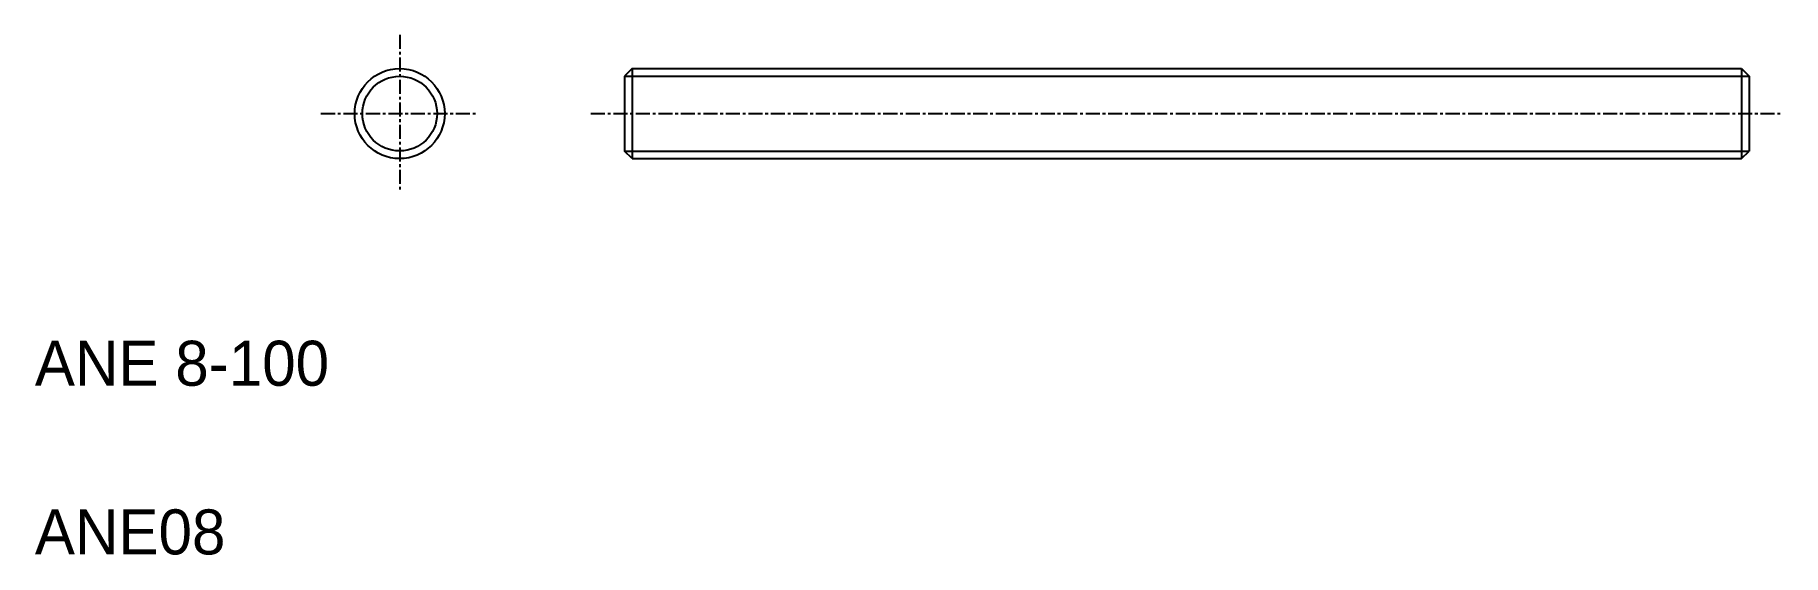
# Model space of a CAD drawing. Extents: x 10 to 165, y 10 to 56.
import ezdxf

# ---------------------------------------------------------------- set-up
doc = ezdxf.new("R2010")
doc.units = 0
doc.linetypes.add('CENTER', pattern=[2, 1.25, -0.25, 0.25, -0.25])
doc.layers.get('0').update_dxf_attribs({"linetype": 'CONTINUOUS'})
doc.layers.add('CENTER', color=1, linetype='CENTER')

msp = doc.modelspace()

# ---------------------------------------------------------------- linework, layer by layer
for p, q in [((63.12, 53.2), (62.44, 52.52)), ((63.12, 53.2), (161.76, 53.2)), ((63.12, 53.2), (63.12, 45.2)), ((161.76, 53.2), (161.76, 45.2)), ((161.76, 53.2), (162.44, 52.52)), ((62.44, 52.52), (62.44, 45.87)), ((162.44, 52.52), (162.44, 45.87)), ((162.44, 50.86), (162.44, 50.86)), ((162.44, 49.2), (162.44, 49.2)), ((63.12, 45.2), (62.44, 45.87)), ((63.12, 45.2), (161.76, 45.2)), ((161.76, 45.2), (162.44, 45.87))]:
    msp.add_line(p, q)
at = {"color": 3}
for p, q in [((62.44, 52.52), (162.44, 52.52)), ((62.44, 45.87), (162.44, 45.87))]:
    msp.add_line(p, q, dxfattribs=at)
msp.add_circle((42.44, 49.2), 4)
msp.add_circle((42.44, 49.2), 3.32, dxfattribs=at)
at = {"layer": 'CENTER', "color": 1, "linetype": 'CENTER'}
for p, q in [((42.44, 56.2), (42.44, 42.2)), ((35.44, 49.2), (49.44, 49.2)), ((59.44, 49.2), (165.44, 49.2))]:
    msp.add_line(p, q, dxfattribs=at)

# ---------------------------------------------------------------- texts
for s, p in [('ANE 8-100', (10, 25)), ('ANE08', (10, 10))]:
    msp.add_text(s, height=4).set_placement(p)

doc.saveas('drawing.dxf')
